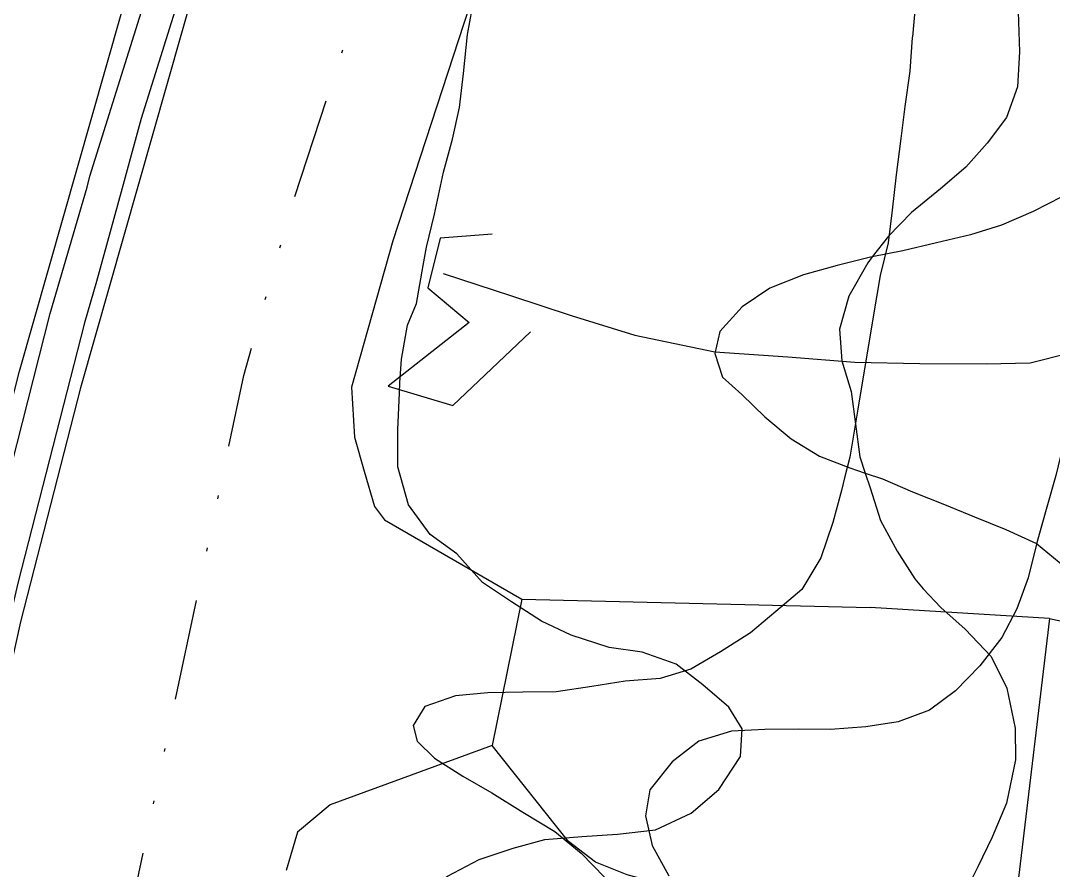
# Model space of a CAD drawing. Header units: metres. Extents: x 523256 to 524015, y 4669220 to 4669814.
# Drawn here: x 523640.1 to 523672.62, y 4669516.85 to 4669543.61 of the extents above; entities that cross this region are included whole.
import ezdxf

# ---------------------------------------------------------------- set-up
doc = ezdxf.new("R2010")
doc.units = ezdxf.units.M
doc.header["$MEASUREMENT"] = 0
doc.linetypes.add('MORSE_D', pattern=[31.75, 12.7, -6.35, 0, -6.35, 0, -6.35])
for name, color, linetype in [('032011 Curva cada 1 m', 40, 'Continuous'), ('032015 Curva cada 5 m', 34, 'Continuous'), ('032022 Curva cada 1 m de baja fiabilidad', 40, 'Continuous'), ('032023 Curva cada 5 m de baja fiabilidad', 34, 'Continuous'), ('042001 Rio', 5, 'Continuous'), ('072001 Borde aglomerado u hormigon', 7, 'Continuous'), ('072003 Camino', 7, 'Continuous'), ('072004 Bordillo Acera', 1, 'Continuous'), ('072010 Obra fabrica', 1, 'Continuous'), ('082001 Valla Alambrada', 7, 'ALAMBRADA'), ('102002 Zona arbolada', 3, 'MASA'), ('192008 Linea blanca', 9, 'Continuous'), ('202001 Eje Calle', 254, 'MORSE_D')]:
    doc.layers.add(name, color=color, linetype=linetype)
doc.linetypes.add('ALAMBRADA', pattern='A,3,[131,GEOGRAMA.SHX,S=0.5,R=0,X=0,Y=0],3', length=6)
doc.linetypes.add('MASA', pattern='A,0.0001,[130,GEOGRAMA.SHX,S=0.5,R=180,X=0,Y=0],-2.9', length=2.9001)

msp = doc.modelspace()

# ---------------------------------------------------------------- linework, layer by layer
at = {"layer": '032011 Curva cada 1 m'}
for points, elevation in [([(523669.15, 4669548.02), (523668.97, 4669547.26), (523668.66, 4669546.23), (523668.45, 4669545.24), (523668.28, 4669544.16), (523668.19, 4669543.1), (523668.18, 4669543.08)], 164), ([(523672.92, 4669530.2), (523672.7, 4669529.29), (523672.42, 4669528.29), (523672.11, 4669527.21), (523671.83, 4669526.06), (523671.47, 4669525.09), (523671, 4669524.19), (523670.31, 4669523.29), (523669.54, 4669522.51), (523668.72, 4669521.9), (523667.74, 4669521.53), (523666.72, 4669521.37), (523665.61, 4669521.29), (523664.59, 4669521.3), (523663.54, 4669521.29), (523662.49, 4669521.23), (523661.46, 4669520.92), (523660.62, 4669520.27), (523659.92, 4669519.39), (523659.78, 4669518.57), (523659.99, 4669517.63), (523660.51, 4669516.68)], 163), ([(523666.06, 4669529.26), (523665.95, 4669528.81), (523665.68, 4669527.81), (523665.3, 4669526.69), (523664.7, 4669525.7), (523663.88, 4669525), (523663.09, 4669524.33), (523662.14, 4669523.73), (523661.21, 4669523.19), (523660.24, 4669522.89), (523659.14, 4669522.81), (523658.09, 4669522.64), (523656.96, 4669522.47), (523655.91, 4669522.46), (523654.81, 4669522.44), (523653.79, 4669522.35), (523652.83, 4669522.01), (523652.46, 4669521.41), (523652.59, 4669520.92), (523653.13, 4669520.38), (523654.02, 4669519.82), (523654.94, 4669519.29), (523655.92, 4669518.68), (523656.92, 4669518.07), (523657.75, 4669517.39), (523658.5, 4669516.63)], 164)]:
    msp.add_lwpolyline(points, dxfattribs=dict(at, elevation=elevation))
at = {"layer": '032015 Curva cada 5 m', "elevation": 165}
for points in [[(523677.36849, 4669545.51038), (523676.97849, 4669544.57038), (523676.54849, 4669543.47038), (523676.13849, 4669542.37038), (523675.59849, 4669541.42038), (523675.00849, 4669540.41038), (523674.52849, 4669539.44038), (523673.86849, 4669538.66038), (523672.88849, 4669538.06038), (523671.98849, 4669537.60038), (523670.98849, 4669537.17038), (523670.01849, 4669536.87038), (523668.94849, 4669536.61038), (523667.88849, 4669536.36038), (523666.91849, 4669536.17038)], [(523666.69849, 4669529.36038), (523667.24849, 4669529.18038), (523668.18849, 4669528.77038), (523669.19849, 4669528.37038), (523670.13849, 4669527.99038), (523671.12849, 4669527.59038), (523672.09849, 4669527.14038), (523672.98849, 4669526.41038), (523673.55849, 4669525.49038), (523674.03849, 4669524.52038), (523674.26849, 4669523.49038), (523674.51849, 4669522.44038), (523674.74849, 4669521.46038), (523674.84849, 4669520.39038), (523674.85849, 4669519.31038), (523674.87849, 4669518.16038), (523674.90849, 4669517.11038), (523674.95849, 4669515.97038)]]:
    msp.add_lwpolyline(points, dxfattribs=at)
at = {"layer": '032022 Curva cada 1 m de baja fiabilidad', "elevation": 164}
msp.add_lwpolyline([(523668.18, 4669543.08), (523668.1, 4669542.02), (523667.95, 4669540.91), (523667.82, 4669539.9), (523667.67, 4669538.76), (523667.55, 4669537.64), (523667.42, 4669536.61), (523667.17, 4669535.59), (523666.98, 4669534.47), (523666.47, 4669531.38), (523666.21, 4669529.86), (523666.06, 4669529.26)], dxfattribs=at)
at = {"layer": '032023 Curva cada 5 m de baja fiabilidad', "elevation": 165}
msp.add_lwpolyline([(523666.91849, 4669536.17038), (523666.86849, 4669536.16038), (523665.81849, 4669535.90038), (523664.75849, 4669535.61038), (523663.69849, 4669535.19038), (523662.82849, 4669534.60038), (523662.11849, 4669533.82038), (523661.95849, 4669533.13038), (523662.20849, 4669532.38038), (523662.80849, 4669531.84038), (523663.53849, 4669531.13038), (523664.36849, 4669530.44038), (523665.25849, 4669529.90038), (523666.21849, 4669529.53038), (523666.69849, 4669529.36038)], dxfattribs=at)
at = {"layer": '042001 Rio', "flags": 128}
msp.add_lwpolyline([(523653.40849, 4669535.65038), (523655.55849, 4669534.95038), (523657.43849, 4669534.33038), (523659.43849, 4669533.71038), (523661.95849, 4669533.18038), (523664.25849, 4669533.02038), (523666.36849, 4669532.86038), (523668.41849, 4669532.81038), (523670.50849, 4669532.80038), (523671.89849, 4669532.84038), (523673.09849, 4669533.14038), (523674.71849, 4669532.82038), (523676.19849, 4669531.67038), (523677.30849, 4669531.00038), (523678.48849, 4669530.26038), (523681.87849, 4669527.33038), (523687.06849, 4669524.33038), (523695.63849, 4669520.58038)], dxfattribs=at)
at = {"layer": '072001 Borde aglomerado u hormigon', "flags": 128}
msp.add_lwpolyline([(523664.50849, 4669571.31038), (523660.99849, 4669562.69038), (523657.55849, 4669553.69038), (523654.57849, 4669545.14038), (523651.81849, 4669536.68038), (523650.51849, 4669532.07038), (523650.60849, 4669530.49038), (523650.91849, 4669529.42038), (523651.23849, 4669528.31038), (523651.55849, 4669527.89038), (523655.88849, 4669525.39038), (523654.94849, 4669520.78038), (523649.84849, 4669518.91038), (523648.81849, 4669518.05038), (523648.45849, 4669516.85038)], dxfattribs=at)
at = {"layer": '072003 Camino', "flags": 128}
for points in [[(523655.88849, 4669525.39038), (523666.85849, 4669525.13038)], [(523671.32849, 4669515.23038), (523663.26849, 4669515.96038), (523661.45849, 4669516.19038), (523660.32849, 4669516.41038), (523659.19849, 4669516.71038), (523658.20849, 4669517.11038), (523657.34849, 4669517.76038), (523654.94849, 4669520.78038)]]:
    msp.add_lwpolyline(points, dxfattribs=at)
at = {"layer": '072004 Bordillo Acera', "flags": 128}
for points in [[(523642.18849, 4669538.37038), (523642.27849, 4669538.71038), (523645.95849, 4669550.47038), (523650.13849, 4669562.20038), (523655.17849, 4669574.16038), (523659.87849, 4669584.56038), (523666.27849, 4669596.98038), (523670.62849, 4669604.65038), (523678.78849, 4669617.96038), (523684.50849, 4669626.24038), (523690.60849, 4669634.70038), (523699.17849, 4669645.43038), (523707.16849, 4669654.59038), (523714.13849, 4669662.13038), (523722.27849, 4669670.60038), (523733.34849, 4669681.71038), (523761.88849, 4669710.08038)], [(523759.60849, 4669706.51038), (523728.69849, 4669675.71038), (523719.71849, 4669666.56038), (523703.48849, 4669648.85038), (523695.50849, 4669639.17038), (523687.84849, 4669629.31038), (523681.09849, 4669619.71038), (523673.78849, 4669607.94038), (523667.37849, 4669596.86038), (523661.48849, 4669585.61038), (523656.09849, 4669574.07038), (523651.59849, 4669563.30038), (523647.16849, 4669550.99038), (523643.88849, 4669540.53038), (523643.25849, 4669538.22038), (523642.48849, 4669535.40038), (523642.10849, 4669534.10038), (523640.00849, 4669525.90038), (523638.19849, 4669518.12038), (523636.66849, 4669510.22038)], [(523635.56849, 4669510.42038), (523637.10849, 4669518.35038), (523638.92849, 4669526.16038), (523641.02849, 4669534.39038), (523642.18849, 4669538.37038)]]:
    msp.add_lwpolyline(points, dxfattribs=at)
at = {"layer": '072010 Obra fabrica', "flags": 128}
msp.add_lwpolyline([(523654.94849, 4669536.89038), (523653.30849, 4669536.76038), (523652.91849, 4669535.20038), (523654.22849, 4669534.11038), (523651.66849, 4669532.10038), (523653.70849, 4669531.49038), (523656.15849, 4669533.81038)], dxfattribs=at)
at = {"layer": '082001 Valla Alambrada', "flags": 128}
for points in [[(523672.49849, 4669524.78038), (523666.85849, 4669525.13038)], [(523672.49849, 4669524.78038), (523671.52849, 4669516.61038), (523670.37849, 4669508.78038), (523669.00849, 4669498.49038), (523667.29849, 4669483.73038), (523665.51849, 4669470.09038), (523649.69849, 4669471.91038), (523651.73849, 4669490.17038)], [(523672.49849, 4669524.78038), (523675.01849, 4669524.24038), (523681.38849, 4669521.69038)]]:
    msp.add_lwpolyline(points, dxfattribs=at)
at = {"layer": '102002 Zona arbolada', "flags": 128}
msp.add_lwpolyline([(523673.01849, 4669559.26038), (523673.09849, 4669557.45038), (523672.99849, 4669556.35038), (523672.74849, 4669555.31038), (523672.16849, 4669554.60038), (523671.29849, 4669554.07038), (523670.46849, 4669553.45038), (523669.95849, 4669552.51038), (523669.98849, 4669551.87038), (523670.12849, 4669550.74038), (523670.41849, 4669549.51038), (523670.78849, 4669548.35038), (523671.14849, 4669547.22038), (523671.37849, 4669546.02038), (523671.41849, 4669544.99038), (523671.51849, 4669543.89038), (523671.55849, 4669542.63038), (523671.49849, 4669541.53038), (523671.14849, 4669540.56038), (523670.53849, 4669539.75038), (523669.86849, 4669539.00038), (523669.06849, 4669538.32038), (523668.15849, 4669537.57038), (523667.42849, 4669536.82038), (523666.91849, 4669536.17038), (523666.77849, 4669535.98038), (523666.17849, 4669534.94038), (523665.88849, 4669533.90038), (523665.95849, 4669532.90038), (523666.25849, 4669531.93038), (523666.52849, 4669529.87038), (523666.69849, 4669529.36038), (523666.85849, 4669528.90038), (523667.17849, 4669527.87038), (523667.70849, 4669526.90038), (523668.25849, 4669526.03038), (523668.52849, 4669525.72038), (523669.07849, 4669525.13038), (523669.84849, 4669524.45038), (523670.66849, 4669523.59038), (523671.15849, 4669522.59038), (523671.41849, 4669521.33038), (523671.42849, 4669520.33038), (523671.14849, 4669518.97038), (523670.69849, 4669517.90038), (523670.24849, 4669516.96038), (523669.64849, 4669515.76038), (523669.29849, 4669514.82038), (523669.16849, 4669513.49038), (523669.27849, 4669512.46038), (523669.56849, 4669511.39038), (523669.92849, 4669510.39038), (523670.32849, 4669509.36038), (523670.61849, 4669508.39038), (523670.85849, 4669507.10038), (523670.82849, 4669506.10038), (523670.63849, 4669504.90038), (523670.22849, 4669503.83038), (523669.74849, 4669502.89038), (523669.10849, 4669501.89038), (523668.52849, 4669500.85038), (523668.37849, 4669499.81038), (523668.60849, 4669498.65038), (523669.09849, 4669497.46038), (523669.61849, 4669496.46038), (523670.14849, 4669495.56038), (523670.79849, 4669494.69038), (523671.67849, 4669493.98038), (523672.51849, 4669493.21038), (523673.29849, 4669492.41038), (523673.97849, 4669491.67038), (523674.66849, 4669490.57038), (523675.02849, 4669489.64038), (523675.16849, 4669488.25038), (523674.97849, 4669487.21038), (523674.55849, 4669486.27038), (523673.82849, 4669485.17038), (523673.04849, 4669484.42038), (523671.98849, 4669483.87038), (523671.06849, 4669483.70038), (523670.88849, 4669483.67038), (523669.82849, 4669483.66038), (523668.75849, 4669483.39038), (523667.91849, 4669482.74038), (523667.11849, 4669481.77038), (523666.57849, 4669480.51038), (523666.19849, 4669479.50038), (523665.80849, 4669478.43038), (523665.46849, 4669477.43038), (523665.23849, 4669476.36038), (523664.92849, 4669475.29038), (523664.54849, 4669474.29038), (523663.83849, 4669473.35038), (523662.99849, 4669472.57038), (523661.99849, 4669471.95038), (523661.06849, 4669471.78038), (523660.09849, 4669472.06038), (523659.05849, 4669472.54038), (523657.92849, 4669472.67038), (523657.31849, 4669472.37038), (523656.47849, 4669471.59038), (523655.67849, 4669470.84038), (523654.76849, 4669470.22038), (523653.76849, 4669469.93038), (523652.79849, 4669470.08038), (523651.76849, 4669470.53038), (523650.91849, 4669471.27038), (523650.29849, 4669472.33038), (523649.96849, 4669473.43038), (523649.96849, 4669474.46038), (523650.21849, 4669475.63038), (523650.91849, 4669476.76038), (523651.52849, 4669477.58038), (523652.36849, 4669478.19038), (523653.58849, 4669478.75038), (523654.55849, 4669479.14038), (523655.55849, 4669479.54038), (523656.49849, 4669480.00038), (523657.48849, 4669480.78038), (523658.38849, 4669481.56038), (523658.93849, 4669482.40038), (523659.15849, 4669483.60038), (523658.82849, 4669484.05038), (523658.21849, 4669484.01038), (523657.24849, 4669483.56038), (523656.18849, 4669483.10038), (523655.14849, 4669482.93038), (523654.14849, 4669482.92038), (523653.01849, 4669483.18038), (523652.13849, 4669483.82038), (523651.77849, 4669484.53038), (523651.67849, 4669485.69038), (523651.70849, 4669486.73038), (523651.53849, 4669487.89038), (523651.01849, 4669488.69038), (523650.68849, 4669488.91038), (523650.23849, 4669489.24038), (523649.06849, 4669489.85038), (523647.93849, 4669490.39038), (523646.86849, 4669490.90038), (523646.04849, 4669491.83038), (523645.75849, 4669492.83038), (523645.58849, 4669493.87038), (523645.54849, 4669495.03038), (523645.57849, 4669496.16038), (523645.59849, 4669497.39038), (523645.62849, 4669498.62038), (523645.61849, 4669499.65038), (523645.61849, 4669500.69038), (523645.66849, 4669501.95038), (523645.69849, 4669502.95038), (523645.81849, 4669504.57038), (523645.90849, 4669505.60038), (523646.02849, 4669506.67038), (523646.28849, 4669507.67038), (523646.72849, 4669509.03038), (523647.20849, 4669510.10038), (523647.81849, 4669511.08038), (523648.48849, 4669512.02038), (523649.25849, 4669512.90038), (523650.25849, 4669513.81038), (523650.99849, 4669514.55038), (523651.89849, 4669515.21038), (523652.60849, 4669515.99038), (523653.53849, 4669516.67038), (523654.53849, 4669517.19038), (523655.60849, 4669517.55038), (523656.60849, 4669517.82038), (523657.76849, 4669517.92038), (523658.89849, 4669517.99038), (523660.09849, 4669518.13038), (523661.21849, 4669518.65038), (523662.08849, 4669519.40038), (523662.76849, 4669520.44038), (523662.82849, 4669521.31038), (523662.39849, 4669521.99038), (523661.58849, 4669522.69038), (523660.74849, 4669523.34038), (523659.67849, 4669523.72038), (523658.63849, 4669523.87038), (523657.43849, 4669524.26038), (523656.49849, 4669524.70038), (523655.55849, 4669525.31038), (523654.64849, 4669525.92038), (523653.83849, 4669526.82038), (523652.99849, 4669527.43038), (523652.30849, 4669528.36038), (523651.97849, 4669529.56038), (523651.97849, 4669530.72038), (523652.02849, 4669531.89038), (523652.03849, 4669532.20038), (523652.08849, 4669532.95038), (523652.27849, 4669534.02038), (523652.56849, 4669534.70038), (523652.77849, 4669535.90038), (523652.87849, 4669536.48038), (523653.12849, 4669537.52038), (523653.41849, 4669538.84038), (523653.69849, 4669539.88038), (523653.91849, 4669540.88038), (523654.04849, 4669541.95038), (523654.16849, 4669543.18038), (523654.38849, 4669544.38038), (523654.63849, 4669545.35038), (523654.98849, 4669546.42038), (523655.33849, 4669547.45038), (523655.46849, 4669547.76038), (523655.78849, 4669548.49038), (523656.26849, 4669549.46038), (523656.74849, 4669550.47038), (523657.22849, 4669551.44038), (523657.85849, 4669552.77038), (523658.33849, 4669553.84038), (523658.81849, 4669554.84038), (523659.39849, 4669555.75038), (523659.90849, 4669556.66038), (523660.51849, 4669557.70038), (523661.09849, 4669558.61038), (523661.66849, 4669559.55038), (523662.17849, 4669560.49038), (523662.69849, 4669561.46038), (523663.30849, 4669562.40038), (523664.07849, 4669563.05038), (523664.97849, 4669563.64038), (523666.07849, 4669563.90038), (523667.30849, 4669563.81038), (523668.36849, 4669563.40038), (523669.30849, 4669562.98038), (523670.28849, 4669562.34038), (523673.01849, 4669559.26038)], dxfattribs=at)
at = {"layer": '192008 Linea blanca', "flags": 128}
for points in [[(523636.28849, 4669516.69038), (523638.15849, 4669525.14038), (523640.05849, 4669532.57038), (523643.71849, 4669545.41038), (523645.86849, 4669551.56038), (523648.83849, 4669559.84038), (523652.78849, 4669569.88038), (523656.73849, 4669578.99038), (523660.02849, 4669585.95038), (523663.93849, 4669593.70038), (523668.48849, 4669601.74038), (523673.78849, 4669610.95038), (523679.66849, 4669620.07038), (523685.25849, 4669628.14038), (523691.57849, 4669636.46038), (523697.62849, 4669644.06038), (523705.28849, 4669653.06038), (523712.53849, 4669661.08038), (523720.38849, 4669669.58038), (523728.16849, 4669677.53038), (523739.76849, 4669689.18038)], [(523741.16849, 4669687.77038), (523729.58849, 4669676.13038), (523721.82849, 4669668.21038), (523714.00849, 4669659.74038), (523706.78849, 4669651.75038), (523699.16849, 4669642.80038), (523693.14849, 4669635.24038), (523686.86849, 4669626.97038), (523681.31849, 4669618.96038), (523675.48849, 4669609.91038), (523670.21849, 4669600.75038), (523665.68849, 4669592.76038), (523661.81849, 4669585.08038), (523658.54849, 4669578.17038), (523654.62849, 4669569.12038), (523650.69849, 4669559.14038), (523647.73849, 4669550.90038), (523645.61849, 4669544.81038), (523641.97849, 4669532.05038), (523640.08849, 4669524.68038), (523638.23849, 4669516.30038)]]:
    msp.add_lwpolyline(points, dxfattribs=at)
at = {"layer": '202001 Eje Calle', "ltscale": 0.25, "flags": 128}
msp.add_lwpolyline([(523641.61279, 4669506.32307), (523647.13104, 4669532.44101), (523648.60223, 4669537.65807), (523651.39377, 4669546.21476), (523654.40128, 4669554.84368), (523657.87207, 4669563.92424), (523661.42141, 4669572.64086), (523665.95247, 4669582.595), (523670.79068, 4669592.01731), (523675.4064, 4669599.91262), (523680.41312, 4669608.26387), (523685.75612, 4669616.57182), (523691.30999, 4669624.52901), (523696.14625, 4669631.19657), (523700.4745, 4669636.70064), (523705.56621, 4669642.94866), (523708.2007, 4669645.99541), (523715.84963, 4669654.60926), (523724.74983, 4669664.20415), (523743.64018, 4669683.34517), (523766.25385, 4669705.72911), (523774.79723, 4669714.7762), (523780.05703, 4669721.04487), (523785.55014, 4669728.19959), (523790.98116, 4669736.59565), (523798.48041, 4669749.55879), (523802.83444, 4669758.20841), (523805.89706, 4669766.07953), (523807.25037, 4669769.91227), (523808.73002, 4669774.07863), (523811.07656, 4669782.63373), (523811.97043, 4669786.61195), (523812.82599, 4669790.36857), (523814.04888, 4669797.00038)], dxfattribs=at)

doc.saveas('drawing.dxf')
